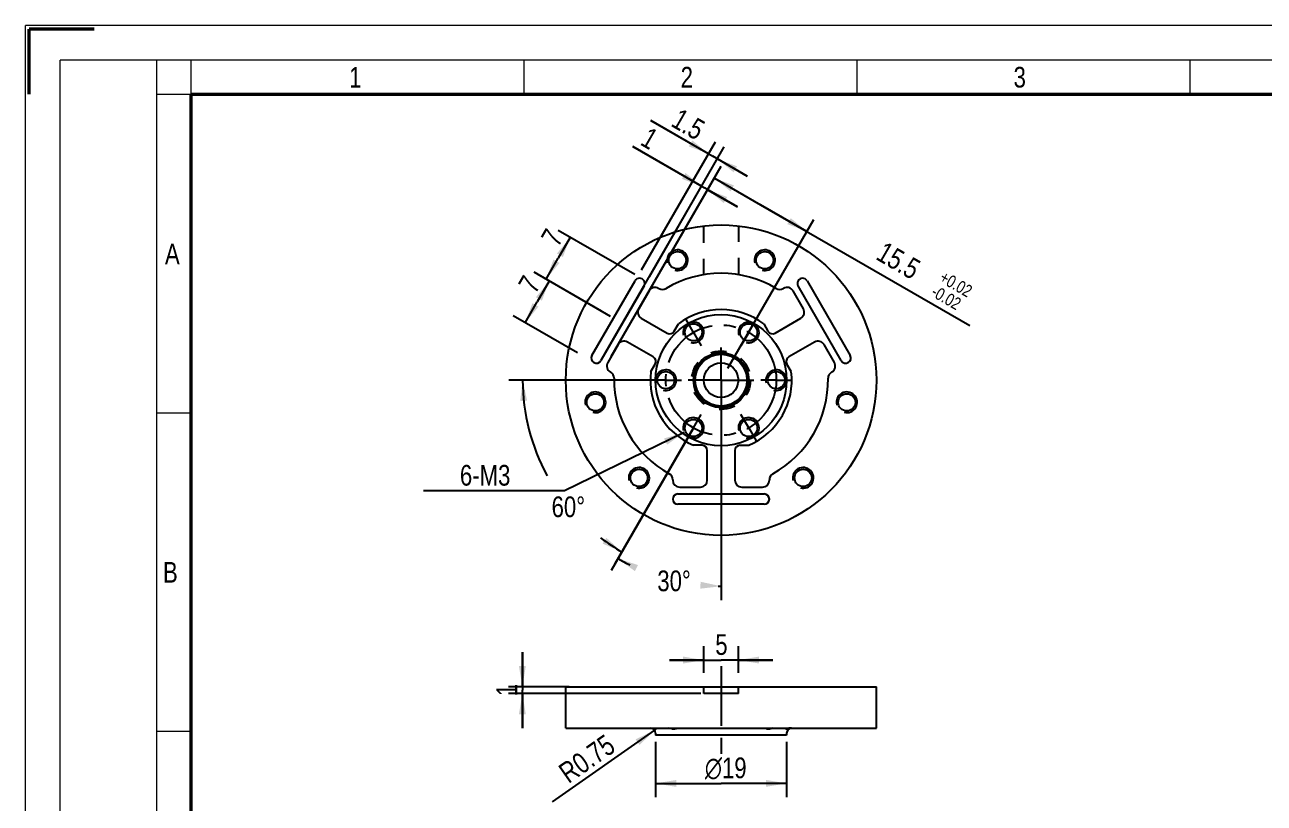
# Model space of a CAD drawing. Header units: millimetres. Extents: x 0 to 420, y 0 to 297.
# Drawn here: x -0.1 to 179.5, y 184.2 to 297.1 of the extents above; entities that cross this region are included whole.
import ezdxf

# ---------------------------------------------------------------- set-up
doc = ezdxf.new("R2010")
doc.units = ezdxf.units.MM
doc.header["$LTSCALE"] = 23.1
doc.linetypes.add('CENTER', pattern=[0.6, 0.375, -0.075, 0.075, -0.075])
doc.linetypes.add('HIDDEN', pattern=[0.2, 0.1, -0.1])
doc.layers.get('0').update_dxf_attribs({"linetype": 'CONTINUOUS'})
doc.layers.add('DATUM_AXIS', color=7, linetype='CONTINUOUS')
doc.layers.add('DEFAULT_2', color=8, linetype='HIDDEN')
doc.styles.get("Standard").update_dxf_attribs({"font": 'txt', "width": 0.8})
doc.styles.add('TEXTSTYLE_1', font='gdt', dxfattribs={"width": 0.8})
doc.dimstyles.new('DIMSTYLE_11', dxfattribs={"dimtxt": 3, "dimasz": 3, "dimexe": 2, "dimexo": 2, "dimtad": 0, "dimtih": 1, "dimtoh": 1, "dimdsep": 46, "dimtxsty": 'STANDARD', "dimblk": '_FILLED', "dimblk1": '_FILLED', "dimblk2": '_FILLED', "dimcen": 0.09, "dimadec": 0, "dimazin": 0, "dimtp": 0.01, "dimtm": 0.01, "dimtfac": 1, "dimtofl": 0, "dimtmove": 0, "dimatfit": 3, "dimldrblk": '_FILLED', "dimfxl": 1, "dimtolj": 1, "dimarcsym": 0})
doc.dimstyles.new('DIMSTYLE_12', dxfattribs={"dimtxt": 3, "dimasz": 3, "dimexe": 2, "dimexo": 2, "dimtad": 1, "dimdsep": 46, "dimtxsty": 'STANDARD', "dimblk": '_FILLED', "dimblk1": '_FILLED', "dimblk2": '_FILLED', "dimcen": 0.09, "dimadec": 0, "dimazin": 0, "dimtp": 0.1, "dimtm": 0.1, "dimtfac": 1, "dimtofl": 0, "dimtmove": 0, "dimatfit": 3, "dimldrblk": '_FILLED', "dimfxl": 1, "dimtolj": 1, "dimarcsym": 0})
doc.dimstyles.new('DIMSTYLE_17', dxfattribs={"dimtxt": 3, "dimasz": 3, "dimexe": 2, "dimexo": 2, "dimtad": 1, "dimdsep": 46, "dimtxsty": 'STANDARD', "dimblk": '_FILLED', "dimblk1": '_FILLED', "dimblk2": '_FILLED', "dimcen": 0.09, "dimadec": 0, "dimazin": 0, "dimtp": 0.1, "dimtm": 0.1, "dimtfac": 1, "dimtmove": 0, "dimatfit": 2, "dimldrblk": '_FILLED', "dimfxl": 1, "dimtolj": 1, "dimarcsym": 0})
doc.dimstyles.new('DIMSTYLE_4', dxfattribs={"dimtxt": 3, "dimasz": 3, "dimexe": 2, "dimexo": 2, "dimtad": 0, "dimtih": 1, "dimtoh": 1, "dimdsep": 46, "dimtxsty": 'STANDARD', "dimblk": '_FILLED', "dimblk1": '_FILLED', "dimblk2": '_FILLED', "dimcen": 0.09, "dimadec": 0, "dimazin": 0, "dimtp": 0.5, "dimtm": 0.5, "dimtfac": 1, "dimtofl": 0, "dimtmove": 0, "dimatfit": 3, "dimldrblk": '_FILLED', "dimfxl": 1, "dimtolj": 1, "dimarcsym": 0})
doc.dimstyles.new('DIMSTYLE_5', dxfattribs={"dimtxt": 3, "dimasz": 3, "dimexe": 2, "dimexo": 2, "dimgap": 0.75, "dimtad": 1, "dimdsep": 46, "dimtxsty": 'STANDARD', "dimblk": '_FILLED', "dimblk1": '_FILLED', "dimblk2": '_FILLED', "dimcen": 0.09, "dimadec": 0, "dimazin": 0, "dimtp": 0.1, "dimtm": 0.1, "dimtfac": 1, "dimtofl": 0, "dimtmove": 0, "dimatfit": 3, "dimldrblk": '_FILLED', "dimfxl": 1, "dimtolj": 1, "dimarcsym": 0})
doc.dimstyles.new('DIMSTYLE_7', dxfattribs={"dimtxt": 3, "dimasz": 3, "dimexe": 2, "dimexo": 2, "dimgap": 0.75, "dimtad": 1, "dimdsep": 46, "dimtxsty": 'STANDARD', "dimblk": '_FILLED', "dimblk1": '_FILLED', "dimblk2": '_FILLED', "dimcen": 0.09, "dimadec": 0, "dimazin": 0, "dimtol": 1, "dimtp": 0.02, "dimtm": 0.02, "dimtfac": 0.6, "dimtofl": 0, "dimtmove": 0, "dimatfit": 3, "dimldrblk": '_FILLED', "dimfxl": 1, "dimtolj": 1, "dimarcsym": 0})
doc.dimstyles.new('DIMSTYLE_8', dxfattribs={"dimtxt": 3, "dimasz": 3, "dimexe": 2, "dimexo": 2, "dimgap": 0.75, "dimtad": 1, "dimdsep": 46, "dimtxsty": 'STANDARD', "dimblk": '_FILLED', "dimblk1": '_FILLED', "dimblk2": '_FILLED', "dimcen": 0.09, "dimadec": 0, "dimazin": 0, "dimtp": 0.2, "dimtm": 0.2, "dimtfac": 1, "dimtofl": 0, "dimtmove": 0, "dimatfit": 3, "dimldrblk": '_FILLED', "dimfxl": 1, "dimtolj": 1, "dimarcsym": 0})

# ---------------------------------------------------------------- blocks, each defined once
blk = doc.blocks.new('_FILLED')
at = {"color": 0, "linetype": 'BYBLOCK'}
blk.add_solid([(0, 0), (-1, 0.167), (-1, -0.167)], dxfattribs=at)
blk = doc.blocks.new('*D9')
at = {"color": 2, "linetype": 'CONTINUOUS'}
for p, q in [((91.88, 261.12), (100.83, 276.61)), ((99.83, 274.88), (106.54, 271)), ((113.25, 267.13), (106.54, 271)), ((106.54, 271), (136.87, 253.49)), ((101.81, 247.31), (114.25, 268.86))]:
    blk.add_line(p, q, dxfattribs=at)
at = {"color": 2, "linetype": 'CONTINUOUS', "xscale": 3, "yscale": 3, "zscale": 3}
for p, rotation in [((99.83, 274.88), 150), ((113.25, 267.13), 330)]:
    blk.add_blockref('_FILLED', p, dxfattribs=dict(at, rotation=rotation))
at = {"color": 2, "linetype": 'CONTINUOUS', "width": 0.8}
for s, height, p in [('15.5', 3, (123.07, 263.19)), ('+0.02', 1.8, (132.29, 259.95)), ('-0.02', 1.8, (131.09, 257.87))]:
    blk.add_text(s, height=height, rotation=-30, dxfattribs=at).set_placement(p)
blk = doc.blocks.new('*D11')
at = {"color": 2, "linetype": 'CONTINUOUS'}
for p, q in [((91.31, 193.14), (91.31, 185.12)), ((110.31, 193.14), (110.31, 185.12)), ((91.31, 187.12), (100.81, 187.12)), ((110.31, 187.12), (100.81, 187.12))]:
    blk.add_line(p, q, dxfattribs=at)
at = {"color": 2, "linetype": 'CONTINUOUS', "xscale": 3, "yscale": 3, "zscale": 3, "rotation": 180}
blk.add_blockref('_FILLED', (91.31, 187.12), dxfattribs=at)
at = {"color": 2, "linetype": 'CONTINUOUS', "xscale": 3, "yscale": 3, "zscale": 3}
blk.add_blockref('_FILLED', (110.31, 187.12), dxfattribs=at)
at = {"color": 2, "linetype": 'CONTINUOUS', "insert": (101.48, 190.87), "char_height": 3, "width": 8.8, "attachment_point": 2, "line_spacing_factor": 0.9, "style": 'TEXTSTYLE_1'}
blk.add_mtext('{\\Fgdt;n}\\Ftxt;19', dxfattribs=at)
blk = doc.blocks.new('*D12')
at = {"color": 2, "linetype": 'CONTINUOUS'}
for p, q in [((97.99, 273.69), (88.02, 279.44)), ((88.02, 279.44), (98.42, 273.44)), ((84.02, 249.5), (98.99, 275.42)), ((84.88, 249), (99.85, 274.92)), ((103.18, 270.69), (98.42, 273.44)), ((98.85, 273.19), (103.18, 270.69))]:
    blk.add_line(p, q, dxfattribs=at)
at = {"color": 2, "linetype": 'CONTINUOUS', "xscale": 3, "yscale": 3, "zscale": 3}
for p, rotation in [((97.99, 273.69), 330), ((98.85, 273.19), 150)]:
    blk.add_blockref('_FILLED', p, dxfattribs=dict(at, rotation=rotation))
at = {"color": 2, "linetype": 'CONTINUOUS', "insert": (91.98, 281.49), "char_height": 3, "width": 2.4, "attachment_point": 3, "rotation": 330, "line_spacing_factor": 0.9}
blk.add_mtext('1', dxfattribs=at)
blk = doc.blocks.new('*D13')
at = {"color": 2, "linetype": 'CONTINUOUS'}
for p, q in [((98.98, 278.4), (90.63, 283.22)), ((90.63, 283.22), (99.62, 278.03)), ((89.27, 261.59), (99.98, 280.14)), ((90.41, 260.57), (101.27, 279.39)), ((104.6, 275.15), (99.62, 278.03)), ((100.27, 277.65), (104.6, 275.15))]:
    blk.add_line(p, q, dxfattribs=at)
at = {"color": 2, "linetype": 'CONTINUOUS', "xscale": 3, "yscale": 3, "zscale": 3}
for p, rotation in [((98.98, 278.4), 330), ((100.27, 277.65), 150)]:
    blk.add_blockref('_FILLED', p, dxfattribs=dict(at, rotation=rotation))
at = {"color": 2, "linetype": 'CONTINUOUS', "insert": (98.74, 282.87), "char_height": 3, "width": 7.2, "attachment_point": 3, "rotation": 330, "line_spacing_factor": 0.9}
blk.add_mtext('1.5', dxfattribs=at)
blk = doc.blocks.new('*D14')
at = {"color": 2, "linetype": 'CONTINUOUS'}
for p, q in [((83.49, 255.58), (74.18, 260.95)), ((75.91, 259.95), (74.16, 256.92)), ((72.41, 253.89), (74.16, 256.92)), ((79.99, 249.52), (70.68, 254.89))]:
    blk.add_line(p, q, dxfattribs=at)
at = {"color": 2, "linetype": 'CONTINUOUS', "xscale": 3, "yscale": 3, "zscale": 3}
for p, rotation in [((75.91, 259.95), 60), ((72.41, 253.89), 240)]:
    blk.add_blockref('_FILLED', p, dxfattribs=dict(at, rotation=rotation))
at = {"color": 2, "linetype": 'CONTINUOUS', "insert": (71.74, 260.23), "char_height": 3, "width": 2.4, "attachment_point": 2, "rotation": 60, "line_spacing_factor": 0.9}
blk.add_mtext('7', dxfattribs=at)
blk = doc.blocks.new('*D15')
at = {"color": 2, "linetype": 'CONTINUOUS'}
for p, q in [((78.95, 266.28), (77.2, 263.25)), ((88.29, 260.89), (77.21, 267.28)), ((75.45, 260.22), (77.2, 263.25)), ((84.79, 254.83), (73.71, 261.22))]:
    blk.add_line(p, q, dxfattribs=at)
at = {"color": 2, "linetype": 'CONTINUOUS', "xscale": 3, "yscale": 3, "zscale": 3}
for p, rotation in [((78.95, 266.28), 60), ((75.45, 260.22), 240)]:
    blk.add_blockref('_FILLED', p, dxfattribs=dict(at, rotation=rotation))
at = {"color": 2, "linetype": 'CONTINUOUS', "insert": (75.03, 267.01), "char_height": 3, "width": 2.4, "attachment_point": 2, "rotation": 60, "line_spacing_factor": 0.9}
blk.add_mtext('7', dxfattribs=at)
blk = doc.blocks.new('*D20')
at = {"color": 2, "linetype": 'CONTINUOUS'}
for p, q in [((100.81, 243.58), (100.81, 213.7)), ((96.7, 238.46), (84.87, 217.97))]:
    blk.add_line(p, q, dxfattribs=at)
for start, end in [(240, 243.7534), (269.2052, 270)]:
    blk.add_arc((100.81, 245.58), 29.88, start, end, dxfattribs=at)
for points in [[(88.77, 218.78), (85.87, 219.7), (88.31, 217.89)], [(97.79, 215.35), (100.81, 215.7), (97.84, 216.35)]]:
    blk.add_solid(points, dxfattribs=at)
at = {"color": 2, "linetype": 'CONTINUOUS', "insert": (93.99, 217.98), "char_height": 3, "width": 6.8, "attachment_point": 2, "line_spacing_factor": 0.9}
blk.add_mtext('30\\Fgdt;{\\Fgdt;~}', dxfattribs=at)
blk = doc.blocks.new('*D21')
at = {"color": 2, "linetype": 'CONTINUOUS'}
for p, q in [((92.6, 245.58), (70.05, 245.58)), ((96.78, 238.61), (85.43, 218.94))]:
    blk.add_line(p, q, dxfattribs=at)
for start, end in [(180, 208.8065), (232.6347, 240)]:
    blk.add_arc((100.81, 245.58), 28.76, start, end, dxfattribs=at)
for points in [[(72.7, 242.61), (72.05, 245.58), (71.7, 242.56)], [(83.64, 221.88), (86.43, 220.67), (84.18, 222.72)]]:
    blk.add_solid(points, dxfattribs=at)
at = {"color": 2, "linetype": 'CONTINUOUS', "insert": (78.67, 228.72), "char_height": 3, "width": 6.8, "attachment_point": 2, "line_spacing_factor": 0.9}
blk.add_mtext('60\\Fgdt;{\\Fgdt;~}', dxfattribs=at)
blk = doc.blocks.new('*D28')
at = {"color": 2, "linetype": 'CONTINUOUS'}
for p, q in [((72.01, 201.14), (72.01, 206.14)), ((72.01, 206.14), (72.01, 200.64)), ((78.79, 201.14), (70.01, 201.14)), ((97.89, 200.14), (70.01, 200.14)), ((72.01, 195.14), (72.01, 200.64)), ((72.01, 200.14), (72.01, 195.14))]:
    blk.add_line(p, q, dxfattribs=at)
at = {"color": 2, "linetype": 'CONTINUOUS', "xscale": 3, "yscale": 3, "zscale": 3}
for p, rotation in [((72.01, 201.14), 270), ((72.01, 200.14), 90)]:
    blk.add_blockref('_FILLED', p, dxfattribs=dict(at, rotation=rotation))
at = {"color": 2, "linetype": 'CONTINUOUS', "insert": (68.26, 200.64), "char_height": 3, "width": 2.4, "attachment_point": 2, "rotation": 90, "line_spacing_factor": 0.9}
blk.add_mtext('1', dxfattribs=at)
blk = doc.blocks.new('*D29')
at = {"color": 2, "linetype": 'CONTINUOUS'}
for p, q in [((98.31, 203.14), (98.31, 207)), ((103.31, 203.14), (103.31, 207)), ((98.31, 205), (93.31, 205)), ((93.31, 205), (100.81, 205)), ((108.31, 205), (100.81, 205)), ((103.31, 205), (108.31, 205))]:
    blk.add_line(p, q, dxfattribs=at)
at = {"color": 2, "linetype": 'CONTINUOUS', "xscale": 3, "yscale": 3, "zscale": 3}
blk.add_blockref('_FILLED', (98.31, 205), dxfattribs=at)
at = {"color": 2, "linetype": 'CONTINUOUS', "xscale": 3, "yscale": 3, "zscale": 3, "rotation": 180}
blk.add_blockref('_FILLED', (103.31, 205), dxfattribs=at)
at = {"color": 2, "linetype": 'CONTINUOUS', "insert": (100.86, 208.75), "char_height": 3, "width": 2.4, "attachment_point": 2, "line_spacing_factor": 0.9}
blk.add_mtext('5', dxfattribs=at)
blk = doc.blocks.new('*D38')
at = {"color": 2, "linetype": 'CONTINUOUS'}
for p, q in [((95.46, 237.99), (78.1, 229.54)), ((73.27, 229.54), (57.67, 229.54)), ((78.1, 229.54), (73.27, 229.54))]:
    blk.add_line(p, q, dxfattribs=at)
at = {"color": 2, "linetype": 'CONTINUOUS', "xscale": 3, "yscale": 3, "zscale": 3, "rotation": 25.9643897731}
blk.add_blockref('_FILLED', (95.46, 237.99), dxfattribs=at)
at = {"color": 2, "linetype": 'CONTINUOUS', "insert": (70.27, 233.29), "char_height": 3, "width": 9.6, "attachment_point": 3, "line_spacing_factor": 0.9}
blk.add_mtext('6-M3', dxfattribs=at)
blk = doc.blocks.new('*D39')
at = {"color": 2, "linetype": 'CONTINUOUS'}
blk.add_line((91.17, 194.82), (76.32, 184.43), dxfattribs=at)
at = {"color": 2, "linetype": 'CONTINUOUS', "xscale": 3, "yscale": 3, "zscale": 3, "rotation": 34.9663564755}
blk.add_blockref('_FILLED', (91.17, 194.82), dxfattribs=at)
at = {"color": 2, "linetype": 'CONTINUOUS', "insert": (84, 194.38), "char_height": 3, "width": 12, "attachment_point": 3, "rotation": 34.9664, "line_spacing_factor": 0.9}
blk.add_mtext('R0.75', dxfattribs=at)

msp = doc.modelspace()

# ---------------------------------------------------------------- linework, layer by layer
at = {"color": 7, "linetype": 'CONTINUOUS'}
for p, q in [((82.0942, 249.1648), (88.3442, 259.9901)), ((89.6432, 259.2401), (83.3932, 248.4148)), ((91.8101, 258.8551), (91.7503, 258.8897)), ((109.865, 258.8897), (109.8051, 258.8551)), ((118.222, 248.4148), (111.972, 259.2401)), ((113.2711, 259.9901), (119.5211, 249.1648)), ((90.3842, 258.5236), (88.8842, 255.9255)), ((112.731, 255.9255), (111.231, 258.5236)), ((89.2503, 254.5595), (92.9852, 252.4032)), ((94.0097, 252.6777), (94.6347, 253.7602)), ((106.9806, 253.7602), (107.6056, 252.6777)), ((108.6301, 252.4032), (112.365, 254.5595)), ((85.8842, 250.7294), (84.3842, 248.1313)), ((90.9852, 248.9391), (87.2503, 251.0954)), ((114.365, 251.0954), (110.6301, 248.9391)), ((117.231, 248.1313), (115.731, 250.7294)), ((90.6347, 246.832), (91.2597, 247.9146)), ((110.9806, 246.832), (110.3556, 247.9146)), ((84.7503, 246.7653), (84.8101, 246.7307)), ((116.8051, 246.7307), (116.865, 246.7653)), ((98.0576, 236.1402), (96.8076, 236.1402)), ((98.8076, 231.0775), (98.8076, 235.3902)), ((102.8076, 235.3902), (102.8076, 231.0775)), ((103.5576, 236.1402), (104.8076, 236.1402)), ((93.8076, 231.1466), (93.8076, 231.0775)), ((94.8076, 230.0775), (97.8076, 230.0775)), ((103.8076, 230.0775), (106.8076, 230.0775)), ((107.8076, 231.0775), (107.8076, 231.1466)), ((94.5576, 229.0775), (107.0576, 229.0775)), ((107.0576, 227.5775), (94.5576, 227.5775)), ((78.3076, 195.1352), (78.3076, 201.1352)), ((78.3076, 201.1352), (123.3076, 201.1352)), ((98.3076, 200.1352), (98.3076, 201.1352)), ((103.3076, 200.1352), (98.3076, 200.1352)), ((103.3076, 200.1352), (103.3076, 201.1352)), ((123.3076, 195.1352), (123.3076, 201.1352)), ((78.3076, 195.1352), (123.3076, 195.1352)), ((91.3076, 194.3852), (91.3076, 194.1352)), ((110.3076, 194.1352), (91.3076, 194.1352)), ((110.3076, 194.3852), (110.3076, 194.1352))]:
    msp.add_line(p, q, dxfattribs=at)
for points, const_width in [([(0, 297), (0, 0)], 0.199), ([(420, 297), (0, 297)], 0.199), ([(0.5, 287), (0.5, 296.5)], 0.5), ([(0.5, 296.5), (10, 296.5)], 0.5), ([(5, 292), (5, 5)], 0.199), ([(415, 292), (5, 292)], 0.199), ([(19, 292), (19, 5)], 0.199), ([(24, 287), (24, 292)], 0.199), ([(72.25, 287), (72.25, 292)], 0.199), ([(120.5, 287), (120.5, 292)], 0.199), ([(168.75, 287), (168.75, 292)], 0.199), ([(24, 287), (19, 287)], 0.199), ([(24, 287), (24, 10)], 0.499), ([(410, 287), (24, 287)], 0.499), ([(24, 240.8), (19, 240.8)], 0.199), ([(24, 194.65), (19, 194.65)], 0.199)]:
    msp.add_lwpolyline(points, dxfattribs=dict(at, const_width=const_width))
for centre, radius in [((100.8076, 245.5775), 22.5), ((94.4802, 262.9618), 1.25), ((107.135, 262.9618), 1.25), ((100.8076, 245.5775), 9.5), ((96.8076, 252.5057), 1.25), ((104.8076, 252.5057), 1.25), ((100.8076, 245.5775), 4), ((100.8076, 245.5775), 3.75), ((100.8076, 245.5775), 2.5), ((92.8076, 245.5775), 1.25), ((108.8076, 245.5775), 1.25), ((82.5887, 242.365), 1.25), ((119.0266, 242.365), 1.25), ((96.8076, 238.6493), 1.25), ((104.8076, 238.6493), 1.25), ((88.916, 231.4057), 1.25), ((112.6992, 231.4057), 1.25)]:
    msp.add_circle(centre, radius, dxfattribs=at)
at = {"color": 2, "linetype": 'CONTINUOUS'}
for centre in [(94.4802, 262.9618), (107.135, 262.9618), (96.8076, 252.5057), (104.8076, 252.5057), (92.8076, 245.5775), (108.8076, 245.5775), (82.5887, 242.365), (119.0266, 242.365), (96.8076, 238.6493), (104.8076, 238.6493), (88.916, 231.4057), (112.6992, 231.4057)]:
    msp.add_arc(centre, 1.5, 255, 195, dxfattribs=at)
at = {"color": 7, "linetype": 'CONTINUOUS'}
for centre, radius, start, end in [((100.8076, 245.5775), 15.5, 59.002546, 120.997454), ((88.9937, 259.6151), 0.75, 330, 150), ((91.2503, 258.0236), 1, 60, 150), ((92.3101, 259.7211), 1, 240, 300.997454), ((109.3051, 259.7211), 1, 239.002546, 300), ((110.365, 258.0236), 1, 30, 120), ((112.6216, 259.6151), 0.75, 30, 210), ((89.7503, 255.4255), 1, 150, 240), ((100.8076, 245.5775), 10.25, 52.969677, 127.030323), ((111.865, 255.4255), 1, 300, 30), ((93.3602, 253.0527), 0.75, 240, 330), ((108.2551, 253.0527), 0.75, 210, 300), ((86.7503, 250.2294), 1, 60, 150), ((114.865, 250.2294), 1, 30, 120), ((82.7437, 248.7898), 0.75, 150, 330), ((85.2503, 247.6313), 1, 150, 240), ((90.6102, 248.2896), 0.75, 330, 60), ((111.0051, 248.2896), 0.75, 120, 210), ((116.365, 247.6313), 1, 300, 30), ((118.8716, 248.7898), 0.75, 210, 30), ((84.3101, 245.8647), 1, 359.002546, 60), ((100.8076, 245.5775), 10.25, 172.969677, 247.030323), ((100.8076, 245.5775), 10.25, 292.969677, 7.030323), ((117.3051, 245.8647), 1, 120, 180.997454), ((100.8076, 245.5775), 15.5, 179.002546, 240.997454), ((100.8076, 245.5775), 15.5, 299.002546, 0.997454), ((98.0576, 235.3902), 0.75, 0, 90), ((103.5576, 235.3902), 0.75, 90, 180), ((92.8076, 231.1466), 1, 0, 60.997454), ((108.8076, 231.1466), 1, 119.002546, 180), ((94.8076, 231.0775), 1, 180, 270), ((97.8076, 231.0775), 1, 270, 360), ((103.8076, 231.0775), 1, 180, 270), ((106.8076, 231.0775), 1, 270, 360), ((94.5576, 228.3275), 0.75, 90, 270), ((107.0576, 228.3275), 0.75, 270, 90), ((90.5576, 194.3852), 0.75, 0, 90), ((90.5024, 193.062), 2.086, 74.062844, 75.015149), ((111.0576, 194.3852), 0.75, 90, 180), ((111.2238, 192.7137), 2.4516, 108.734375, 110.741861), ((111.1597, 192.9038), 2.251, 106.283459, 108.741372)]:
    msp.add_arc(centre, radius, start, end, dxfattribs=at)
for points, knots in [([(90.6347, 195.1352), (90.6687, 195.1352), (90.806, 195.1295), (90.942, 195.1038), (91.0417, 195.0771)], [0, 0, 0, 0, 0.24799463, 1, 1, 1, 1]), ([(91.0751, 195.0679), (91.0906, 195.0634), (91.1528, 195.0449), (91.2141, 195.0237), (91.2597, 195.0064)], [0, 0, 0, 0, 0.24815188, 1, 1, 1, 1]), ([(91.0974, 195.1352), (91.1645, 195.1352), (91.258, 195.1173), (91.3358, 195.0556), (91.3559, 195.0255), (91.3602, 195.0117), (91.3602, 195.0057)], [0, 0, 0, 0, 0.65072978, 0.86454043, 0.94229695, 1, 1, 1, 1]), ([(91.3602, 195.0057), (91.3601, 195.0005), (91.3544, 194.9878), (91.3296, 194.9854), (91.2985, 194.9924), (91.2739, 195.0011), (91.2597, 195.0064)], [0, 0, 0, 0, 0.13748678, 0.31324481, 0.59770196, 1, 1, 1, 1]), ([(94.0097, 195.0064), (93.9658, 194.9898), (93.8536, 194.9796), (93.6028, 195.0328), (93.404, 195.1006), (93.259, 195.1229)], [0, 0, 0, 0, 0.18360952, 0.42647212, 1, 1, 1, 1]), ([(94.0097, 195.0064), (94.0607, 195.0258), (94.2623, 195.0947), (94.476, 195.1352), (94.6347, 195.1352)], [0, 0, 0, 0, 0.25598358, 1, 1, 1, 1]), ([(106.9806, 195.1352), (107.0331, 195.1352), (107.2465, 195.1215), (107.4551, 195.0634), (107.6056, 195.0064)], [0, 0, 0, 0, 0.24598581, 1, 1, 1, 1]), ([(108.3405, 195.1203), (108.2679, 195.1083), (108.128, 195.0733), (107.932, 195.0152), (107.7581, 194.9796), (107.6486, 194.9902), (107.6056, 195.0064)], [0, 0, 0, 0, 0.29387344, 0.57422498, 0.81641426, 1, 1, 1, 1]), ([(110.2551, 195.0057), (110.255, 195.0117), (110.2594, 195.0255), (110.2795, 195.0556), (110.3573, 195.1173), (110.4508, 195.1352), (110.5179, 195.1352)], [0, 0, 0, 0, 0.05776212, 0.13562094, 0.34947851, 1, 1, 1, 1]), ([(110.3556, 195.0064), (110.3414, 195.0011), (110.3167, 194.9924), (110.2856, 194.9854), (110.2608, 194.9879), (110.2551, 195.0006), (110.2551, 195.0057)], [0, 0, 0, 0, 0.40237927, 0.68691149, 0.86258385, 1, 1, 1, 1]), ([(110.9806, 195.1352), (110.9427, 195.1352), (110.7899, 195.1281), (110.6389, 195.0967), (110.5285, 195.0645)], [0, 0, 0, 0, 0.24763136, 1, 1, 1, 1])]:
    msp.add_open_spline(points, degree=3, knots=knots, dxfattribs=at)
at = {"layer": 'DATUM_AXIS', "color": 7, "linetype": 'CENTER'}
for p, q in [((96.8076, 252.5057), (95.6826, 254.4542)), ((104.8076, 252.5057), (105.9326, 254.4542)), ((96.8076, 252.5057), (97.9326, 250.5571)), ((104.8076, 252.5057), (103.6826, 250.5571)), ((100.8076, 246.5776), (100.8076, 250.3275)), ((92.8076, 245.5775), (90.5576, 245.5775)), ((92.8076, 245.5775), (95.0576, 245.5775)), ((99.8075, 245.5775), (96.0576, 245.5775)), ((100.8076, 244.5774), (100.8076, 240.8275)), ((101.8077, 245.5775), (105.5576, 245.5775)), ((108.8076, 245.5775), (106.5576, 245.5775)), ((108.8076, 245.5775), (111.0576, 245.5775)), ((96.8076, 238.6493), (97.9326, 240.5978)), ((104.8076, 238.6493), (103.6826, 240.5978)), ((96.8076, 238.6493), (95.6826, 236.7007)), ((104.8076, 238.6493), (105.9326, 236.7007)), ((100.8076, 192.1352), (100.8076, 191.3851))]:
    msp.add_line(p, q, dxfattribs=at)
at = {"layer": 'DATUM_AXIS', "color": 2, "linetype": 'CENTER'}
for p, q in [((100.8076, 245.5775), (100.8076, 246.5776)), ((100.8076, 245.5775), (99.8075, 245.5775)), ((100.8076, 245.5775), (100.8076, 244.5774)), ((100.8076, 245.5775), (101.8077, 245.5775)), ((100.8076, 204.1352), (100.8076, 192.1352))]:
    msp.add_line(p, q, dxfattribs=at)
at = {"layer": 'DATUM_AXIS', "color": 7, "linetype": 'CENTER'}
msp.add_circle((100.8076, 245.5775), 8, dxfattribs=at)
at = {"layer": 'DEFAULT_2', "color": 8, "linetype": 'HIDDEN'}
for p, q in [((98.3076, 260.8745), (98.3076, 267.9382)), ((103.3076, 267.9382), (103.3076, 260.8745))]:
    msp.add_line(p, q, dxfattribs=at)
msp.add_circle((100.8076, 245.5775), 4.25, dxfattribs=at)

# ---------------------------------------------------------------- texts
at = {"color": 7, "linetype": 'CONTINUOUS', "char_height": 3, "width": 2.4, "attachment_point": 1, "line_spacing_factor": 0.9}
for s, insert in [('1', (46.9107, 291)), ('2', (94.9464, 291)), ('3', (143.1964, 291)), ('A', (20.2143, 265.375)), ('B', (19.9286, 219.225))]:
    msp.add_mtext(s, dxfattribs=dict(at, insert=insert))

# ---------------------------------------------------------------- dimensions: what is measured, and where the dimension line sits
at = {"color": 2, "linetype": 'CONTINUOUS'}
for base, p1, p2, angle, dimstyle, picture, middle in [((98.9754, 278.404), (89.4108, 258.8376), (88.2651, 259.8533), 150, 'DIMSTYLE_5', '*D13', (93.743, 281.425)), ((98.8514, 273.1892), (83.0182, 247.7653), (83.8842, 247.2653), 330, 'DIMSTYLE_5', '*D12', (89.0615, 278.8414)), ((113.25, 267.1284), (90.8842, 259.3897), (100.8076, 245.5775), 330, 'DIMSTYLE_7', '*D9', (129.8232, 257.5599)), ((78.9457, 266.2823), (86.5182, 253.8275), (90.0182, 259.8897), 60, 'DIMSTYLE_8', '*D15', (78.2811, 265.1311)), ((72.408, 253.8911), (85.2192, 254.5775), (81.7192, 248.5153), 240, 'DIMSTYLE_8', '*D14', (74.9859, 258.3561)), ((72.0076, 200.1352), (80.7948, 201.1352), (99.8941, 200.1352), 270, 'DIMSTYLE_5', '*D28', (72.0076, 200.6352))]:
    dim = msp.add_linear_dim(base=base, p1=p1, p2=p2, angle=angle, dimstyle=dimstyle, dxfattribs=at)
    dim.commit()
    dim.dimension.update_dxf_attribs({"geometry": picture, "text_midpoint": middle, "dimtype": 160})
for base, line1, line2, dimstyle, picture, middle in [((75.9003, 231.1972), ((85.4274, 218.9381), (96.785, 238.6101)), ((92.5969, 245.5775), (70.0471, 245.5775)), 'DIMSTYLE_11', '*D21', (78.6686, 227.2192)), ((93.0738, 216.7144), ((100.8076, 213.6963), (100.8076, 243.5775)), ((96.6959, 238.4557), (84.867, 217.9675)), 'DIMSTYLE_4', '*D20', (93.9931, 216.4837))]:
    dim = msp.add_angular_dim_2l(base=base, line1=line1, line2=line2, dimstyle=dimstyle, dxfattribs=at)
    dim.commit()
    dim.dimension.update_dxf_attribs({"geometry": picture, "text_midpoint": middle, "dimtype": 162})
dim = msp.add_diameter_dim_2p(p1=(95.459, 237.9926), p2=(98.1562, 239.306), text='6-M<>', dimstyle='DIMSTYLE_17', override={"dimtih": 1, "dimtoh": 1, "dimpost": '<>'}, dxfattribs=at)
dim.commit()
dim.dimension.update_dxf_attribs({"geometry": '*D38', "text_midpoint": (65.4705, 231.7898), "dimtype": 163})
dim = msp.add_linear_dim(base=(103.3076, 205.0021), p1=(98.3076, 209.0021), p2=(103.3076, 209.0021), dimstyle='DIMSTYLE_5', dxfattribs=at)
dim.commit()
dim.dimension.update_dxf_attribs({"geometry": '*D29', "text_midpoint": (100.8636, 205.0021), "dimtype": 160})
dim = msp.add_radius_dim(center=(90.5576, 194.3852), mpoint=(91.1722, 194.815), text='R<>', dimstyle='DIMSTYLE_12', override={"dimpost": '<>'}, dxfattribs=at)
dim.commit()
dim.dimension.update_dxf_attribs({"geometry": '*D39', "text_midpoint": (79.9458, 189.7096), "dimtype": 164})
dim = msp.add_linear_dim(base=(110.3076, 187.117), p1=(91.3076, 195.1352), p2=(110.3076, 195.1352), text='%%c<>', dimstyle='DIMSTYLE_8', dxfattribs=at)
dim.commit()
dim.dimension.update_dxf_attribs({"geometry": '*D11', "text_midpoint": (101.4824, 187.117), "dimtype": 160})

doc.saveas('drawing.dxf')
